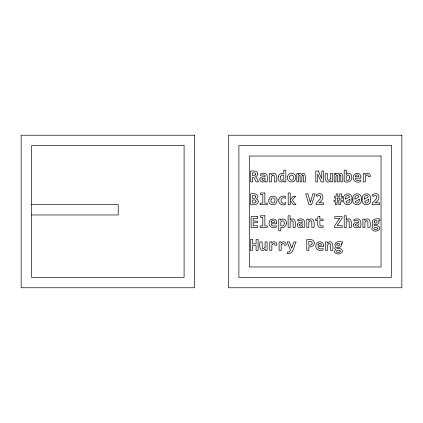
<?xml version="1.0" encoding="UTF-8"?>
<svg xmlns="http://www.w3.org/2000/svg" width="423" height="423" viewBox="0 0 423 423"><rect width="100%" height="100%" fill="white"/><g stroke="black" fill="none" stroke-linecap="round" stroke-linejoin="round"><path stroke-width="0.63" d="M31.551 204.568L118.223 204.568L118.223 214.969L31.551 214.969M276.769 222.646L276.716 223.809L271.169 223.809C271.09 226.458 274.538 226.353 276.309 225.676L276.309 227.288C272.486 229.113 267.516 226.051 269.393 221.594C270.339 217.544 277.208 218.326 276.769 222.646M323.505 245.462L323.458 246.62L317.911 246.62C317.832 249.274 321.279 249.168 323.05 248.491L323.05 250.099C319.222 251.928 314.252 248.867 316.134 244.409C317.081 240.359 323.949 241.136 323.505 245.462M360.898 177.02L360.851 178.183L355.304 178.183C355.225 180.833 358.672 180.727 360.444 180.05L360.444 181.657C356.615 183.487 351.645 180.425 353.528 175.968C354.469 171.918 361.337 172.695 360.898 177.02M349.916 199.291C350.799 201.908 347.082 205.144 345.855 201.649L349.916 199.291M359.264 199.291C360.147 201.908 356.43 205.144 355.204 201.649L359.264 199.291M368.613 199.291C369.496 201.908 365.779 205.144 364.552 201.649L368.613 199.291M345.575 198.313L345.533 199.259L349.615 196.928C348.811 193.951 345.131 195.78 345.575 198.313M354.923 198.313L354.881 199.259L358.963 196.928C358.159 193.951 354.479 195.78 354.923 198.313M364.272 198.313L364.229 199.259L368.311 196.928C367.508 193.951 363.828 195.78 364.272 198.313M346.231 172.912L346.146 174.572C347.843 172.008 351.904 173.61 351.74 176.587C352.814 180.981 347.748 183.355 344.206 181.525L344.206 170.152L346.231 170.152L346.231 172.912M351.957 199.228C352.994 206.413 342.408 206.715 343.492 199.328C342.461 192.148 353.052 191.836 351.957 199.228M361.305 199.228C362.342 206.413 351.756 206.715 352.835 199.328C351.809 192.148 362.395 191.836 361.305 199.228M370.654 199.228C371.69 206.413 361.099 206.715 362.183 199.328C361.157 192.148 371.743 191.836 370.654 199.228M290.141 218.67L290.041 220.198C295.206 215.476 296.216 224.016 295.175 227.511L293.144 227.511L293.081 221.409L292.119 220.632L291.135 221.044L290.141 222.175L290.141 227.511L288.116 227.511L288.116 215.783L290.141 215.783L290.141 218.67M346.231 218.67L346.13 220.198C351.296 215.476 352.306 224.016 351.259 227.511L349.234 227.511L349.171 221.409L348.203 220.632L347.22 221.044L346.231 222.175L346.231 227.511L344.206 227.511L344.206 215.783L346.231 215.783L346.231 218.67M268.933 199.571C267.077 205.16 276.383 207.037 276.943 201.369C278.773 195.812 269.525 193.946 268.933 199.571M287.629 176.756C285.774 182.35 295.08 184.222 295.64 178.554C297.469 172.996 288.222 171.135 287.629 176.756M278.329 176.74C276.965 180.261 281.448 184.259 284.023 180.637L284.071 181.885L285.826 181.885L285.826 170.152L283.801 170.152L283.801 173.451C281.454 172.78 278.583 174.144 278.329 176.74M286.355 223.143C286.694 226.162 283.579 228.378 280.793 227.511L280.793 230.805L278.768 230.805L278.768 219.077L280.518 219.077L280.571 220.32C282.612 217.195 287.09 219.786 286.355 223.143M257.75 174.033L257.084 175.894L255.381 176.729L256.777 178.247L258.511 181.885L256.111 181.885L254.329 177.961L253.076 177.39L252.684 177.39L252.684 181.885L250.643 181.885L250.643 171.035C253.012 170.971 257.803 170.39 257.75 174.033M278.799 199.614C277.7 203.585 282.294 206.123 285.594 204.372L285.594 202.575C279.629 205.938 279.413 195.019 285.551 198.403L285.551 196.436C282.929 195.5 279.212 196.473 278.799 199.614M314.31 242.929C314.479 245.826 311.339 247.254 308.838 246.836L308.838 250.326L306.781 250.326L306.781 239.476C309.409 239.238 314.358 239.085 314.31 242.929M258.279 201.369C258.321 205.25 253.213 204.843 250.643 204.695L250.643 193.845C253.98 192.338 261.218 195.331 256.253 198.921L257.676 199.688L258.279 201.369M341.604 244.631C341.742 247.032 338.77 248.111 336.867 247.228L336.523 247.926L337.094 248.597C341.086 247.254 345.152 251.881 340.06 253.589C337.512 255.08 331.97 252.394 335.534 249.729L334.704 248.349L335.587 246.514C332.652 242.093 339.51 240.803 342.508 241.893L342.508 243.368L341.181 243.368L341.604 244.631M378.997 221.816C379.13 224.216 376.163 225.295 374.255 224.412L373.916 225.11L374.487 225.787C378.479 224.444 382.545 229.065 377.453 230.773C374.905 232.264 369.364 229.578 372.927 226.913L372.097 225.533L372.98 223.698C370.04 219.278 376.904 217.993 379.902 219.077L379.902 220.552L378.574 220.552L378.997 221.816M337.12 201.877L336.84 204.695L335.212 204.695L335.502 201.877L334.043 201.877L334.043 200.354L335.651 200.354L335.894 197.975L334.482 197.975L334.482 196.452L336.042 196.452L336.306 193.845L337.935 193.845L337.67 196.452L339.59 196.452L339.854 193.845L341.483 193.845L341.213 196.452L342.693 196.452L342.693 197.975L341.065 197.975L340.827 200.354L342.255 200.354L342.255 201.877L340.668 201.877L340.383 204.695L338.76 204.695L339.05 201.877L337.12 201.877M337.522 197.975L337.279 200.354L339.198 200.354L339.436 197.975L337.522 197.975M320.856 196.975L319.799 199.392L316.076 203.204L316.076 204.695L323.442 204.695L323.442 202.829L318.868 202.829C325.551 199.46 323.341 189.953 316.029 195.109L317.097 196.489C318.027 195.236 320.808 194.945 320.856 196.975M376.946 196.975L375.888 199.392L372.166 203.204L372.166 204.695L379.526 204.695L379.526 202.829L374.952 202.829C381.636 199.46 379.431 189.953 372.113 195.109L373.186 196.489C374.117 195.236 376.898 194.945 376.946 196.975M259.886 178.892C259.045 182.165 263.698 183.096 265.311 180.78L265.358 181.885L267.098 181.885C268.187 175.942 267.082 171.447 260.478 173.821L260.478 175.439L261.885 174.963L264.158 174.895L264.978 175.619L265.068 176.714C263.222 176.64 260.505 176.724 259.886 178.892M271.085 199.45C269.525 202.205 274.025 204.859 274.791 201.517C276.362 198.704 271.889 196.135 271.085 199.45M289.781 176.64C288.222 179.389 292.721 182.043 293.488 178.707C295.058 175.894 290.585 173.319 289.781 176.64M297.279 224.518C296.438 227.796 301.091 228.727 302.704 226.405L302.752 227.511L304.486 227.511C305.58 221.567 304.47 217.078 297.871 219.452L297.871 221.07L299.278 220.589L301.546 220.52L302.371 221.245L302.461 222.339C300.61 222.271 297.898 222.355 297.279 224.518M353.364 224.518C352.528 227.796 357.176 228.727 358.789 226.405L358.841 227.511L360.576 227.511C361.665 221.567 360.56 217.078 353.956 219.452L353.956 221.07L355.368 220.589L357.636 220.52L358.455 221.245L358.551 222.339C356.7 222.271 353.982 222.355 353.364 224.518M280.518 176.55L280.75 179.733L281.21 180.193L282.331 180.235L283.801 178.786L283.801 175.101L281.618 175.096L280.518 176.55M284.23 223.228C284.499 225.173 282.596 226.733 280.793 225.861L280.793 222.175L281.787 221.044L283.389 220.774L284.129 222.038L284.23 223.228M349.668 177.602C349.937 179.548 348.029 181.107 346.231 180.23L346.231 176.544L347.22 175.418L348.822 175.148L349.567 176.412L349.668 177.602M336.84 244.092C335.899 247.265 341.382 246.101 339.325 243.532L337.575 243.262L336.84 244.092M374.233 221.277C373.292 224.449 378.775 223.291 376.719 220.716L374.968 220.446L374.233 221.277M255.719 196.811L255.312 197.885L254.746 198.218L252.668 198.339L252.668 195.468L254.736 195.563L255.302 195.833L255.719 196.811M312.169 243.066C312.253 244.864 310.276 245.377 308.838 245.144L308.838 241.168L311.614 241.681L312.169 243.066M256.079 201.401C256.026 203.125 253.927 203.14 252.668 203.029L252.668 199.899L254.884 200L255.55 200.296L256.079 201.401M262.054 178.934L262.033 179.87C262.799 181.092 264.438 180.166 265.068 179.283L265.068 178.157L262.963 178.257L262.054 178.934M299.442 224.56L299.421 225.501C300.193 226.717 301.832 225.792 302.461 224.914L302.461 223.783L300.351 223.883L299.442 224.56M355.532 224.56L355.51 225.501C356.277 226.717 357.916 225.792 358.551 224.914L358.551 223.783L356.441 223.883L355.532 224.56M255.608 174.228L255.032 175.402L252.684 175.799L252.684 172.737L255.101 173.086L255.608 174.228M340.367 251.119L339.902 252.008L338.294 252.399L336.904 252.166L336.407 251.447L337.189 250.226L339.532 250.331L340.367 251.119M377.76 228.309L377.295 229.197L375.682 229.589L374.292 229.356L373.8 228.632L374.582 227.41L376.925 227.516L377.76 228.309M271.397 221.53L271.206 222.355L274.707 222.355C275.019 220.362 272.042 219.669 271.397 221.53M318.133 244.346L317.943 245.171L321.448 245.171C321.76 243.177 318.778 242.485 318.133 244.346M355.526 175.905L355.336 176.729L358.841 176.729C359.148 174.736 356.171 174.043 355.526 175.905M311.011 200.253L310.397 202.522L307.976 193.845L305.66 193.845L308.97 204.695L311.677 204.695L315.008 193.845L312.83 193.845L311.011 200.253M292.198 246.736L291.685 248.216L289.411 241.893L287.154 241.893L290.501 250.326L289.12 251.976L287.418 252.008L287.418 253.726C293.636 254.567 293.916 245.435 296.142 241.893L293.969 241.893L292.198 246.736M302.419 175.228L301.858 176.412L301.858 181.885L300.119 181.885L300.039 175.191L299.14 175.228L298.553 176.412L298.553 181.885L296.798 181.885L296.798 173.451L298.305 173.451L298.337 174.678C298.664 172.981 301.504 172.753 301.567 174.678C305.76 169.412 305.797 180.156 305.168 181.885L303.418 181.885L303.402 175.587L303.333 175.191L302.419 175.228M339.812 175.228L339.246 176.412L339.246 181.885L337.512 181.885L337.427 175.191L336.534 175.228L335.941 176.412L335.941 181.885L334.191 181.885L334.191 173.451L335.693 173.451L335.73 174.678C336.058 172.981 338.897 172.753 338.955 174.678C343.148 169.412 343.185 180.156 342.561 181.885L340.806 181.885L340.79 175.587L340.727 175.191L339.812 175.228M339.532 218.511L334.567 225.967L334.567 227.511L342.186 227.511L342.186 225.66L337.12 225.66L342.117 218.321L342.117 216.661L334.725 216.661L334.725 218.511L339.532 218.511M272.386 244.261L271.836 244.986L271.836 250.326L269.763 250.326L269.763 241.893L271.598 241.893L271.672 243.119C273.237 240.359 277.647 242.019 276.885 245.171L274.85 245.171L274.606 243.817L273.813 243.399L272.386 244.261M281.734 244.261L281.184 244.986L281.184 250.326L279.106 250.326L279.106 241.893L280.941 241.893L281.02 243.119C282.585 240.359 286.995 242.019 286.234 245.171L284.198 245.171L283.955 243.817L283.161 243.399L281.734 244.261M365.863 175.82L365.313 176.544L365.313 181.885L363.241 181.885L363.241 173.451L365.075 173.451L365.149 174.678C366.715 171.918 371.13 173.578 370.363 176.729L368.327 176.729L368.084 175.376L367.291 174.958L365.863 175.82M293.171 196.261L290.226 199.83L290.226 192.967L288.2 192.967L288.2 204.695L290.226 204.695L290.226 200.481L293.34 204.695L295.984 204.695L292.282 200.105L295.703 196.261L293.171 196.261M265.089 247.228L263.614 248.676L262.339 248.428L262.08 241.893L260.055 241.893C258.913 245.536 260.171 254.064 265.311 249.078L265.358 250.326L267.114 250.326L267.114 241.893L265.089 241.893L265.089 247.228M330.522 178.786L329.052 180.235L327.772 179.987L327.518 173.451L325.493 173.451C324.346 177.094 325.61 185.623 330.744 180.637L330.797 181.885L332.547 181.885L332.547 173.451L330.522 173.451L330.522 178.786M272.438 175.418L271.444 176.544L271.444 181.885L269.419 181.885L269.419 173.451L271.169 173.451L271.222 174.694C276.362 169.729 277.62 178.231 276.478 181.885L274.453 181.885L274.384 175.783L273.422 175L272.438 175.418M309.832 221.044L308.838 222.175L308.838 227.511L306.812 227.511L306.812 219.077L308.563 219.077L308.616 220.32C313.755 215.355 315.013 223.857 313.866 227.511L311.841 227.511L311.777 221.409L310.815 220.632L309.832 221.044M328.523 243.86L327.534 244.986L327.534 250.326L325.509 250.326L325.509 241.893L327.259 241.893L327.307 243.135C332.452 238.17 333.71 246.672 332.563 250.326L330.537 250.326L330.474 244.224L329.512 243.442L328.523 243.86M365.916 221.044L364.927 222.175L364.927 227.511L362.897 227.511L362.897 219.077L364.652 219.077L364.7 220.32C369.839 215.355 371.098 223.857 369.956 227.511L367.931 227.511L367.867 221.409L366.9 220.632L365.916 221.044M319.836 216.38L317.763 216.92L317.763 219.077L315.495 219.077L315.495 220.653L317.763 220.653C316.584 224.793 318.292 229.24 323.119 227.426L323.119 225.808L320.613 225.993L319.92 225.258L319.836 220.653L323.119 220.653L323.119 219.077L319.836 219.077L319.836 216.38M194.501 135.228L21.15 135.228L21.15 287.772L194.501 287.772L194.501 135.228M401.85 135.228L228.499 135.228L228.499 287.772L401.85 287.772L401.85 135.228M184.1 145.628L31.551 145.628L31.551 277.372L184.1 277.372L184.1 145.628M391.449 145.628L238.9 145.628L238.9 277.372L391.449 277.372L391.449 145.628M381.049 156.029L249.3 156.029L249.3 266.971L381.049 266.971L381.049 156.029M318.292 171.035L315.785 171.035L315.785 181.885L317.647 181.885L317.647 174.012L321.147 181.885L323.637 181.885L323.637 171.035L321.781 171.035L321.781 178.818L318.292 171.035M264.872 192.967L260.415 192.967L260.415 194.543L262.794 194.543L262.794 203.119L260.124 203.119L260.124 204.695L267.304 204.695L267.304 203.119L264.872 203.119L264.872 192.967M264.872 215.783L260.415 215.783L260.415 217.359L262.794 217.359L262.794 225.935L260.124 225.935L260.124 227.511L267.304 227.511L267.304 225.935L264.872 225.935L264.872 215.783M257.633 216.661L251.098 216.661L251.098 227.511L257.633 227.511L257.633 225.787L253.171 225.787L253.171 222.773L257.422 222.773L257.422 221.086L253.171 221.086L253.171 218.39L257.633 218.39L257.633 216.661M252.399 239.476L250.358 239.476L250.358 250.326L252.399 250.326L252.399 245.599L256.089 245.599L256.089 250.326L258.13 250.326L258.13 239.476L256.089 239.476L256.089 243.833L252.399 243.833L252.399 239.476"/></g></svg>
